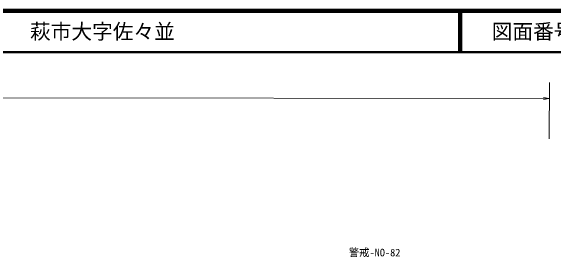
# Model space of a CAD drawing. Units: millimetres, scale not verified. Extents: x 40000 to 680000, y 20000 to 380000.
# Drawn here: x 400386 to 531468, y 320422 to 380000 of the extents above; entities that cross this region are included whole.
import ezdxf
from ezdxf.enums import TextEntityAlignment as Align

# ---------------------------------------------------------------- set-up
doc = ezdxf.new("R2010")
doc.units = ezdxf.units.MM
doc.header["$LTSCALE"] = 1000
for name, color, linetype, lineweight in [('M-STR-STR3', 7, 'Continuous', 13), ('M-STR-STRC', 7, 'Continuous', 13), ('M-TTL', 2, 'Continuous', 140), ('M-TTL-LINE', 7, 'Continuous', 50), ('M-TTL-TXT', 7, 'Continuous', 13)]:
    doc.layers.add(name, color=color, linetype=linetype, lineweight=lineweight)
doc.styles.add('ＭＳ ゴシック', font='')
doc.styles.get('ＭＳ ゴシック').set_extended_font_data('MS Gothic')

# ---------------------------------------------------------------- blocks, each defined once
blk = doc.blocks.new('open_arrow')
at = {"color": 0, "linetype": 'Continuous', "lineweight": -2}
blk.add_lwpolyline([(7.5, 1.25), (0, 0), (7.5, -1.25)], dxfattribs=at)

msp = doc.modelspace()

# ---------------------------------------------------------------- linework, layer by layer
at = {"layer": 'M-STR-STR3'}
for p, q in [((530547, 362631), (530533, 349068)), ((224737, 359097), (530543, 358783))]:
    msp.add_line(p, q, dxfattribs=at)
at = {"layer": 'M-TTL'}
msp.add_line((680000, 380000), (40000, 380000), dxfattribs=at)
at = {"layer": 'M-TTL-LINE'}
for p, q in [((508747, 380000), (508747, 370000)), ((509247, 380000), (509247, 370000)), ((40000, 370000), (680000, 370000))]:
    msp.add_line(p, q, dxfattribs=at)

# ---------------------------------------------------------------- block references
at = {"layer": 'M-STR-STR3', "xscale": 193, "yscale": 193, "rotation": 179.9}
msp.add_blockref('open_arrow', (530543, 358783), dxfattribs=at)

# ---------------------------------------------------------------- texts
at = {"layer": 'M-STR-STRC', "style": 'ＭＳ ゴシック'}
msp.add_text('警戒-NO-82', height=1833, rotation=359.941, dxfattribs=at).set_placement((482070, 320081), align=Align.BOTTOM_LEFT)
at = {"layer": 'M-TTL-TXT', "style": 'ＭＳ ゴシック'}
msp.add_text('萩市大字佐々並', height=3666, dxfattribs=at).set_placement((405024, 375000), align=Align.MIDDLE_LEFT)
msp.add_text('図面番号', height=3666, dxfattribs=at).set_placement((526622, 375000), align=Align.MIDDLE_CENTER)

doc.saveas('drawing.dxf')
